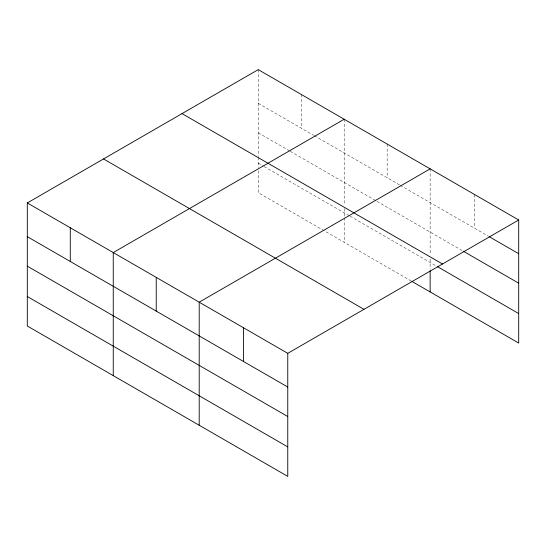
<?xml version="1.0" encoding="UTF-8"?>
<svg xmlns="http://www.w3.org/2000/svg" width="546" height="546" viewBox="0 0 546 546"><rect width="100%" height="100%" fill="white"/><g stroke="black" fill="none" stroke-linecap="round" stroke-linejoin="round"><path stroke-width="0.41" stroke-dasharray="2.73 2.05" d="M258.238 103.337L313.595 135.299M314.325 135.715L399.549 184.917M400.279 185.34L488.445 236.241M258.238 132.821L289.557 150.901M290.288 151.324L376.242 200.948M376.972 201.365L462.612 250.812M258.238 163.193L263.336 166.141M264.066 166.557L349.29 215.766M350.02 216.182L436.786 266.277M411.206 280.992L258.238 192.677L258.238 170.775M474.419 194.424L474.419 228.146M430.146 168.864L430.146 254.852M430.146 259.07L430.146 269.185M387.169 144.048L387.169 177.771M344.192 119.24L344.192 205.228M344.192 208.599L344.192 217.028M344.192 217.874L344.192 242.301M301.215 94.424L301.215 128.146M258.238 69.615L258.238 156.443M258.238 157.289L258.238 167.41"/><path stroke-width="0.82" d="M27.3 202.948L287.762 353.323L287.762 476.385L27.3 326.01L27.3 202.948L258.238 69.615L518.7 219.99L518.7 343.052L411.93 281.415M344.192 119.24L113.254 252.573L113.254 375.634M430.146 168.864L199.201 302.191L199.201 425.259M287.762 353.323L518.7 219.99M489.182 236.671L518.7 253.713M463.349 251.242L518.7 283.197M182.03 113.616L442.492 263.991M437.523 266.701L518.7 313.568M103.508 158.947L363.97 309.323M27.3 236.664L287.762 387.039M27.3 266.148L287.762 416.523M27.3 296.526L287.762 446.901M430.146 270.864L430.146 291.926M243.482 327.757L243.482 361.479M156.231 277.382L156.231 311.104M70.277 227.757L70.277 261.479"/></g></svg>
